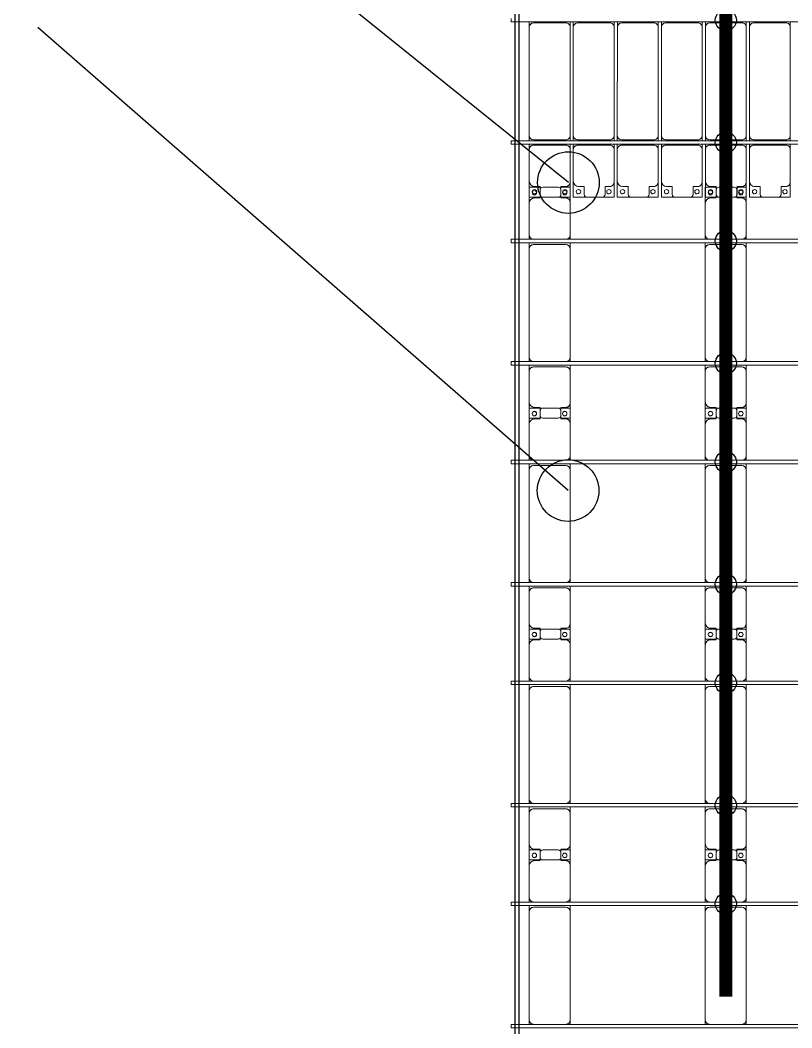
# Model space of a CAD drawing. Header units: millimetres. Extents: x -147246 to 112336, y -213734 to -86506.
# Drawn here: x -146131 to -137365, y -142295 to -130845 of the extents above; entities that cross this region are included whole.
import ezdxf

# ---------------------------------------------------------------- set-up
doc = ezdxf.new("R2010")
doc.units = ezdxf.units.MM
doc.layers.add('A-GENM', color=13, linetype='Continuous', lineweight=9)
doc.layers.add('S-BEAM', color=12, linetype='Continuous', lineweight=9)
for name, color, linetype in [('GC-BICH NEO', 6, 'Continuous'), ('GC-DAY NEO', 5, 'Continuous'), ('GC-HOP 40x60 GIA CUONG', 1, 'Continuous')]:
    doc.layers.add(name, color=color, linetype=linetype)

# ---------------------------------------------------------------- blocks, each defined once
blk = doc.blocks.new('Dầm C52 - Hộp 40x60-38180-BỐ TRÍ KHUNG KẾT CẤU BÈ PIN 05')
at = {"layer": 'S-BEAM', "color": 3, "lineweight": 25}
for p, q in [((-38420, 20), (38420, 20)), ((38420, -20), (-38420, -20))]:
    blk.add_line(p, q, dxfattribs=at)
blk = doc.blocks.new('Dải phao đi lại kèm đỡ invester - DẢI PHAO ĐI LẠI-14853-BỐ TRÍ KHUNG KẾT CẤU BÈ PIN 05')
at = {"layer": 'A-GENM', "color": 7}
for p, q in [((-242, 620), (-242, 681)), ((-242, 620), (-242, -610)), ((173, 670), (-192, 670)), ((223, 681), (223, 620)), ((223, -610), (223, 620)), ((258, 620), (258, 681)), ((258, 620), (258, -610)), ((673, 670), (308, 670)), ((723, 681), (723, 620)), ((723, -610), (723, 620)), ((758, 620), (758, 681)), ((758, 620), (758, -610)), ((1173, 670), (808, 670)), ((1223, 681), (1223, 620)), ((1223, -610), (1223, 620)), ((1258, 620), (1258, 681)), ((1258, 620), (1258, -610)), ((1673, 670), (1308, 670)), ((1723, 681), (1723, 620)), ((1723, -610), (1723, 620)), ((1758, 620), (1758, 681)), ((1758, 620), (1758, -610)), ((2173, 670), (1808, 670)), ((2223, 681), (2223, 620)), ((2223, -610), (2223, 620)), ((2258, 620), (2258, 681)), ((2258, 620), (2258, -610)), ((2673, 670), (2308, 670)), ((2723, 681), (2723, 620)), ((2723, -610), (2723, 620)), ((-242, -669), (-242, -610)), ((-192, -660), (173, -660)), ((223, -610), (223, -669)), ((258, -669), (258, -610)), ((308, -660), (673, -660)), ((723, -610), (723, -669)), ((758, -669), (758, -610)), ((808, -660), (1173, -660)), ((1223, -610), (1223, -669)), ((1258, -669), (1258, -610)), ((1308, -660), (1673, -660)), ((1723, -610), (1723, -669)), ((1758, -669), (1758, -610)), ((1808, -660), (2173, -660)), ((2223, -610), (2223, -669)), ((2258, -669), (2258, -610)), ((2308, -660), (2673, -660)), ((2723, -610), (2723, -669)), ((-242, -770), (-242, -709)), ((-242, -770), (-242, -1130)), ((173, -720), (-192, -720)), ((223, -709), (223, -770)), ((223, -1140), (223, -770)), ((258, -770), (258, -709)), ((258, -770), (258, -1130)), ((673, -720), (308, -720)), ((723, -709), (723, -770)), ((723, -1140), (723, -770)), ((758, -770), (758, -709)), ((758, -770), (758, -1130)), ((1173, -720), (808, -720)), ((1223, -709), (1223, -770)), ((1223, -1140), (1223, -770)), ((1258, -770), (1258, -709)), ((1258, -770), (1258, -1130)), ((1673, -720), (1308, -720)), ((1723, -709), (1723, -770)), ((1723, -1140), (1723, -770)), ((1758, -770), (1758, -709)), ((1758, -770), (1758, -1130)), ((2173, -720), (1808, -720)), ((2223, -709), (2223, -770)), ((2223, -1140), (2223, -770)), ((2258, -770), (2258, -709)), ((2258, -770), (2258, -1130)), ((2673, -720), (2308, -720)), ((2723, -709), (2723, -770)), ((2723, -1140), (2723, -770)), ((-242, -1312), (-242, -1130)), ((223, -1140), (223, -1312)), ((258, -1312), (258, -1130)), ((723, -1140), (723, -1312)), ((758, -1312), (758, -1130)), ((1223, -1140), (1223, -1312)), ((1258, -1312), (1258, -1130)), ((1723, -1140), (1723, -1312)), ((1758, -1312), (1758, -1130)), ((2223, -1140), (2223, -1312)), ((2258, -1312), (2258, -1130)), ((2723, -1140), (2723, -1312)), ((-182, -1190), (-118, -1190)), ((-118, -1190), (-118, -1282)), ((118, -1282), (118, -1190)), ((118, -1190), (173, -1190)), ((318, -1190), (382, -1190)), ((382, -1190), (382, -1282)), ((618, -1282), (618, -1190)), ((618, -1190), (673, -1190)), ((818, -1190), (882, -1190)), ((882, -1190), (882, -1282)), ((1118, -1282), (1118, -1190)), ((1118, -1190), (1173, -1190)), ((1318, -1190), (1382, -1190)), ((1382, -1190), (1382, -1282)), ((1618, -1282), (1618, -1190)), ((1618, -1190), (1673, -1190)), ((1818, -1190), (1882, -1190)), ((1882, -1190), (1882, -1282)), ((2118, -1282), (2118, -1190)), ((2118, -1190), (2173, -1190)), ((2318, -1190), (2382, -1190)), ((2382, -1190), (2382, -1282)), ((2618, -1282), (2618, -1190)), ((2618, -1190), (2673, -1190)), ((-118, -1312), (-242, -1312)), ((-88, -1312), (88, -1312)), ((223, -1312), (118, -1312)), ((412, -1312), (258, -1312)), ((412, -1312), (588, -1312)), ((723, -1312), (588, -1312)), ((912, -1312), (758, -1312)), ((912, -1312), (1088, -1312)), ((1223, -1312), (1088, -1312)), ((1412, -1312), (1258, -1312)), ((1412, -1312), (1588, -1312)), ((1723, -1312), (1588, -1312)), ((1882, -1312), (1758, -1312)), ((1912, -1312), (2088, -1312)), ((2223, -1312), (2118, -1312)), ((2412, -1312), (2258, -1312)), ((2412, -1312), (2588, -1312)), ((2723, -1312), (2588, -1312))]:
    blk.add_line(p, q, dxfattribs=at)
for centre, radius, start, end in [((-192, 620), 50, 90, 180), ((-192, 620), 50, 90, 165), ((173, 620), 50, 360, 90), ((173, 620), 50, 360, 90), ((308, 620), 50, 90, 180), ((308, 620), 50, 90, 165), ((673, 620), 50, 360, 90), ((673, 620), 50, 47.3435, 90), ((673, 620), 50, 360, 45), ((808, 620), 50, 90, 180), ((808, 620), 50, 90, 165), ((1173, 620), 50, 360, 90), ((1173, 620), 50, 360, 90), ((1308, 620), 50, 90, 180), ((1308, 620), 50, 90, 165), ((1673, 620), 50, 360, 90), ((1673, 620), 50, 360, 90), ((1808, 620), 50, 90, 180), ((1808, 620), 50, 90, 165), ((2173, 620), 50, 360, 90), ((2173, 620), 50, 360, 90), ((2308, 620), 50, 90, 180), ((2308, 620), 50, 90, 165), ((2673, 620), 50, 360, 90), ((2673, 620), 50, 360, 90), ((-192, -610), 50, 180, 270), ((-192, -610), 50, 180, 255), ((173, -610), 50, 270, 0), ((173, -610), 50, 315, 0), ((308, -610), 50, 180, 270), ((308, -610), 50, 180, 255), ((673, -610), 50, 270, 0), ((673, -610), 50, 315, 0), ((808, -610), 50, 180, 270), ((808, -610), 50, 180, 255), ((1173, -610), 50, 270, 0), ((1173, -610), 50, 315, 0), ((1308, -610), 50, 180, 270), ((1308, -610), 50, 180, 255), ((1673, -610), 50, 270, 0), ((1673, -610), 50, 315, 0), ((1808, -610), 50, 180, 270), ((1808, -610), 50, 180, 255), ((2173, -610), 50, 270, 0), ((2173, -610), 50, 315, 0), ((2308, -610), 50, 180, 270), ((2308, -610), 50, 180, 255), ((2673, -610), 50, 270, 0), ((2673, -610), 50, 315, 0), ((-192, -770), 50, 90, 180), ((-192, -770), 50, 90, 135), ((173, -770), 50, 360, 90), ((173, -770), 50, 45, 90), ((308, -770), 50, 90, 180), ((308, -770), 50, 90, 135), ((673, -770), 50, 360, 90), ((673, -770), 50, 47.3355, 90), ((808, -770), 50, 90, 180), ((808, -770), 50, 90, 135), ((1173, -770), 50, 360, 90), ((1173, -770), 50, 45, 90), ((1308, -770), 50, 90, 180), ((1308, -770), 50, 90, 135), ((1673, -770), 50, 360, 90), ((1673, -770), 50, 45, 90), ((1808, -770), 50, 90, 180), ((1808, -770), 50, 90, 135), ((2173, -770), 50, 360, 90), ((2173, -770), 50, 45, 90), ((2308, -770), 50, 90, 180), ((2308, -770), 50, 90, 135), ((2673, -770), 50, 360, 90), ((2673, -770), 50, 45, 90), ((-182, -1130), 60, 180, 270), ((173, -1140), 50, 270, 360), ((318, -1130), 60, 180, 270), ((673, -1140), 50, 270, 360), ((818, -1130), 60, 180, 270), ((1173, -1140), 50, 270, 360), ((1318, -1130), 60, 180, 270), ((1673, -1140), 50, 270, 360), ((1818, -1130), 60, 180, 270), ((2173, -1140), 50, 270, 360), ((2318, -1130), 60, 180, 270), ((2673, -1140), 50, 270, 360), ((-182, -1130), 60, 240, 270), ((-183, -1249), 25, 90, 270), ((-183, -1249), 25, 270, 90), ((162, -1249), 25, 90, 270), ((162, -1249), 25, 270, 90), ((173, -1140), 50, 270, 315), ((318, -1130), 60, 240, 270), ((317, -1249), 25, 90, 270), ((317, -1249), 25, 270, 90), ((662, -1249), 25, 90, 270), ((662, -1249), 25, 165, 180), ((662, -1249), 25, 270, 90), ((673, -1140), 50, 270, 312.6671), ((818, -1130), 60, 240, 270), ((817, -1249), 25, 90, 270), ((817, -1249), 25, 270, 90), ((1162, -1249), 25, 90, 270), ((1162, -1249), 25, 165, 180), ((1162, -1249), 25, 270, 90), ((1173, -1140), 50, 270, 315), ((1318, -1130), 60, 240, 270), ((1317, -1249), 25, 90, 270), ((1317, -1249), 25, 270, 90), ((1662, -1249), 25, 90, 270), ((1662, -1249), 25, 165, 180), ((1662, -1249), 25, 270, 90), ((1673, -1140), 50, 270, 315), ((1818, -1130), 60, 240, 270), ((1817, -1249), 25, 90, 270), ((1817, -1249), 25, 270, 90), ((2162, -1249), 25, 90, 270), ((2162, -1249), 25, 270, 90), ((2173, -1140), 50, 270, 315), ((2318, -1130), 60, 240, 270), ((2317, -1249), 25, 90, 270), ((2317, -1249), 25, 270, 90), ((2662, -1249), 25, 90, 270), ((2662, -1249), 25, 165, 180), ((2662, -1249), 25, 270, 90), ((2673, -1140), 50, 270, 315), ((-88, -1282), 30, 180, 270), ((88, -1282), 30, 270, 0), ((412, -1282), 30, 180, 270), ((412, -1282), 30, 210, 270), ((588, -1282), 30, 270, 0), ((588, -1282), 30, 270, 330), ((912, -1282), 30, 180, 270), ((912, -1282), 30, 210, 270), ((1088, -1282), 30, 270, 0), ((1088, -1282), 30, 270, 330), ((1412, -1282), 30, 180, 270), ((1412, -1282), 30, 210, 270), ((1588, -1282), 30, 270, 0), ((1588, -1282), 30, 270, 330), ((1912, -1282), 30, 180, 270), ((2088, -1282), 30, 270, 0), ((2412, -1282), 30, 180, 270), ((2412, -1282), 30, 210, 270), ((2588, -1282), 30, 270, 0), ((2588, -1282), 30, 270, 330)]:
    blk.add_arc(centre, radius, start, end, dxfattribs=at)
blk = doc.blocks.new('Dầm C52 - Dầm C52-18775-BỐ TRÍ KHUNG KẾT CẤU BÈ PIN 05')
at = {"layer": 'S-BEAM', "color": 1}
for p, q in [((-74474, 20), (74474, 20)), ((74474, 20), (74474, -20))]:
    blk.add_line(p, q, dxfattribs=at)
blk = doc.blocks.new('Dầm C52 - Dầm C52-18776-BỐ TRÍ KHUNG KẾT CẤU BÈ PIN 05')
at = {"layer": 'S-BEAM', "color": 1}
for p, q in [((-74474, 20), (74474, 20)), ((74474, 20), (74474, -20)), ((74474, -20), (-74474, -20))]:
    blk.add_line(p, q, dxfattribs=at)
blk = doc.blocks.new('Dầm C52 - Dầm C52-18777-BỐ TRÍ KHUNG KẾT CẤU BÈ PIN 05')
at = {"layer": 'S-BEAM', "color": 1}
for p, q in [((-74474, 20), (74474, 20)), ((74474, 20), (74474, -20)), ((74474, -20), (-74474, -20))]:
    blk.add_line(p, q, dxfattribs=at)
blk = doc.blocks.new('Dầm C52 - Dầm C52-18778-BỐ TRÍ KHUNG KẾT CẤU BÈ PIN 05')
at = {"layer": 'S-BEAM', "color": 1}
for p, q in [((-74474, 20), (74474, 20)), ((74474, 20), (74474, -20)), ((74474, -20), (-74474, -20))]:
    blk.add_line(p, q, dxfattribs=at)
blk = doc.blocks.new('Dầm C52 - Dầm C52-18779-BỐ TRÍ KHUNG KẾT CẤU BÈ PIN 05')
at = {"layer": 'S-BEAM', "color": 1}
for p, q in [((-74474, 20), (74474, 20)), ((74474, 20), (74474, -20)), ((74474, -20), (-74474, -20))]:
    blk.add_line(p, q, dxfattribs=at)
blk = doc.blocks.new('Dầm C52 - Dầm C52-18780-BỐ TRÍ KHUNG KẾT CẤU BÈ PIN 05')
at = {"layer": 'S-BEAM', "color": 1}
for p, q in [((-74474, 20), (74474, 20)), ((74474, 20), (74474, -20)), ((74474, -20), (-74474, -20))]:
    blk.add_line(p, q, dxfattribs=at)
blk = doc.blocks.new('Dai phao do pin - DẢI PHAO ĐỠ PIN-35822-BỐ TRÍ KHUNG KẾT CẤU BÈ PIN 05')
at = {"layer": 'A-GENM', "color": 7}
for p, q in [((24430, 242), (24480, 242)), ((25710, 242), (24480, 242)), ((25710, 242), (25780, 242)), ((25820, 242), (25870, 242)), ((26230, 242), (25870, 242)), ((26230, 242), (26412, 242)), ((26298, 242), (26480, 242)), ((26298, 118), (26298, 242)), ((26412, 242), (26412, 118)), ((26830, 242), (26480, 242)), ((26830, 242), (26899, 242)), ((26940, 242), (26990, 242)), ((28220, 242), (26990, 242)), ((28220, 242), (28290, 242)), ((28330, 242), (28380, 242)), ((28740, 242), (28380, 242)), ((28740, 242), (28922, 242)), ((28808, 242), (28990, 242)), ((28808, 118), (28808, 242)), ((28922, 242), (28922, 118)), ((29340, 242), (28990, 242)), ((29340, 242), (29410, 242)), ((29450, 242), (29500, 242)), ((30730, 242), (29500, 242)), ((30730, 242), (30800, 242)), ((30840, 242), (30890, 242)), ((31250, 242), (30890, 242)), ((31250, 242), (31432, 242)), ((31318, 242), (31500, 242)), ((31318, 118), (31318, 242)), ((31432, 242), (31432, 118)), ((31850, 242), (31500, 242)), ((31850, 242), (31920, 242)), ((31960, 242), (32010, 242)), ((33240, 242), (32010, 242)), ((33240, 242), (33310, 242)), ((33350, 242), (33400, 242)), ((33760, 242), (33400, 242)), ((33760, 242), (33942, 242)), ((33942, 242), (33942, 118)), ((25760, -173), (25760, 192)), ((26290, 118), (26290, 182)), ((26382, 118), (26290, 118)), ((26420, 118), (26328, 118)), ((26420, 182), (26420, 118)), ((26880, -173), (26880, 192)), ((28270, -173), (28270, 192)), ((28800, 118), (28800, 182)), ((28892, 118), (28800, 118)), ((28930, 118), (28838, 118)), ((28930, 182), (28930, 118)), ((29390, -173), (29390, 192)), ((30780, -173), (30780, 192)), ((31310, 118), (31310, 182)), ((31402, 118), (31310, 118)), ((31440, 118), (31348, 118)), ((31440, 182), (31440, 118)), ((31900, -173), (31900, 192)), ((33290, -173), (33290, 192)), ((33820, 118), (33820, 182)), ((33912, 118), (33820, 118)), ((26298, 88), (26298, -88)), ((26412, -88), (26412, 88)), ((28808, 88), (28808, -88)), ((28922, -88), (28922, 88)), ((31318, 88), (31318, -88)), ((31432, -88), (31432, 88)), ((33942, -88), (33942, 88)), ((24480, -223), (24430, -223)), ((24480, -223), (25710, -223)), ((25780, -223), (25710, -223)), ((25870, -223), (25820, -223)), ((25870, -223), (26240, -223)), ((26412, -223), (26240, -223)), ((26290, -173), (26290, -118)), ((26290, -118), (26382, -118)), ((26298, -223), (26298, -118)), ((26470, -223), (26298, -223)), ((26328, -118), (26420, -118)), ((26412, -118), (26412, -223)), ((26420, -118), (26420, -173)), ((26470, -223), (26830, -223)), ((26899, -223), (26830, -223)), ((26990, -223), (26940, -223)), ((26990, -223), (28220, -223)), ((28290, -223), (28220, -223)), ((28380, -223), (28330, -223)), ((28380, -223), (28750, -223)), ((28922, -223), (28750, -223)), ((28800, -173), (28800, -118)), ((28800, -118), (28892, -118)), ((28808, -223), (28808, -118)), ((28980, -223), (28808, -223)), ((28838, -118), (28930, -118)), ((28922, -118), (28922, -223)), ((28930, -118), (28930, -173)), ((28980, -223), (29340, -223)), ((29410, -223), (29340, -223)), ((29500, -223), (29450, -223)), ((29500, -223), (30730, -223)), ((30800, -223), (30730, -223)), ((30890, -223), (30840, -223)), ((30890, -223), (31260, -223)), ((31432, -223), (31260, -223)), ((31310, -173), (31310, -118)), ((31310, -118), (31402, -118)), ((31318, -223), (31318, -118)), ((31490, -223), (31318, -223)), ((31348, -118), (31440, -118)), ((31432, -118), (31432, -223)), ((31440, -118), (31440, -173)), ((31490, -223), (31850, -223)), ((31920, -223), (31850, -223)), ((32010, -223), (31960, -223)), ((32010, -223), (33240, -223)), ((33310, -223), (33240, -223)), ((33400, -223), (33350, -223)), ((33400, -223), (33770, -223)), ((33942, -223), (33770, -223)), ((33820, -173), (33820, -118)), ((33820, -118), (33912, -118)), ((33942, -118), (33942, -223))]:
    blk.add_line(p, q, dxfattribs=at)
for centre, radius, start, end in [((24480, 192), 50, 90, 173.0595), ((24480, 192), 50, 105, 173.0595), ((25710, 192), 50, 360, 90), ((25710, 192), 50, 15, 90), ((25870, 192), 50, 90, 173.0595), ((26230, 182), 60, 0, 90), ((26480, 182), 60, 90, 180), ((26830, 192), 50, 360, 90), ((26990, 192), 50, 90, 173.0595), ((26990, 192), 50, 105, 173.0595), ((28220, 192), 50, 0, 90), ((28220, 192), 50, 15, 90), ((28380, 192), 50, 90, 173.0595), ((28740, 182), 60, 360, 90), ((28990, 182), 60, 90, 180), ((29340, 192), 50, 0, 90), ((29500, 192), 50, 90, 173.0595), ((29500, 192), 50, 105, 173.0595), ((30730, 192), 50, 0, 90), ((30730, 192), 50, 15, 90), ((30890, 192), 50, 90, 173.0595), ((31250, 182), 60, 360, 90), ((31500, 182), 60, 90, 180), ((31850, 192), 50, 0, 90), ((32010, 192), 50, 90, 173.0595), ((32010, 192), 50, 105, 173.0595), ((33240, 192), 50, 360, 90), ((33240, 192), 50, 15, 90), ((33400, 192), 50, 90, 173.0595), ((33760, 182), 60, 360, 90), ((25870, 192), 50, 135, 173.0595), ((26230, 182), 60, 0, 30), ((26328, 88), 30, 90, 180), ((26349, 183), 25, 360, 180), ((26349, 183), 25, 180, 0), ((26351, 183), 25, 0, 180), ((26351, 183), 25, 180, 0), ((26382, 88), 30, 360, 90), ((26480, 182), 60, 150, 180), ((26830, 192), 50, 360, 45), ((28380, 192), 50, 135, 173.0595), ((28740, 182), 60, 360, 30), ((28838, 88), 30, 90, 180), ((28859, 183), 25, 360, 180), ((28859, 183), 25, 180, 0), ((28861, 183), 25, 0, 180), ((28861, 183), 25, 180, 360), ((28892, 88), 30, 0, 90), ((28990, 182), 60, 150, 180), ((29340, 192), 50, 0, 45), ((30890, 192), 50, 135, 173.0595), ((31250, 182), 60, 360, 30), ((31348, 88), 30, 90, 180), ((31369, 183), 25, 360, 180), ((31369, 183), 25, 180, 360), ((31371, 183), 25, 0, 180), ((31371, 183), 25, 180, 0), ((31402, 88), 30, 0, 90), ((31500, 182), 60, 150, 180), ((31850, 192), 50, 0, 45), ((33400, 192), 50, 135, 173.0595), ((33760, 182), 60, 360, 30), ((33879, 183), 25, 0, 180), ((33879, 183), 25, 180, 0), ((33912, 88), 30, 360, 90), ((26328, -88), 30, 180, 270), ((26382, -88), 30, 270, 0), ((28838, -88), 30, 180, 270), ((28892, -88), 30, 270, 360), ((31348, -88), 30, 180, 270), ((31402, -88), 30, 270, 0), ((33912, -88), 30, 270, 360), ((24480, -173), 50, 186.9405, 270), ((24480, -173), 50, 186.9405, 270), ((25710, -173), 50, 270, 360), ((25710, -173), 50, 285, 360), ((25870, -173), 50, 186.9405, 270), ((25870, -173), 50, 186.9405, 225), ((26240, -173), 50, 270, 0), ((26240, -173), 50, 315, 0), ((26349, -162), 25, 360, 180), ((26349, -162), 25, 180, 360), ((26351, -162), 25, 360, 180), ((26351, -162), 25, 180, 360), ((26470, -173), 50, 180, 270), ((26470, -173), 50, 180, 225), ((26830, -173), 50, 270, 0), ((26830, -173), 50, 315, 360), ((26990, -173), 50, 186.9405, 270), ((26990, -173), 50, 186.9405, 270), ((28220, -173), 50, 270, 360), ((28220, -173), 50, 285, 360), ((28380, -173), 50, 186.9405, 270), ((28380, -173), 50, 186.9405, 225), ((28750, -173), 50, 270, 360), ((28750, -173), 50, 315, 0), ((28859, -162), 25, 360, 180), ((28859, -162), 25, 180, 360), ((28861, -162), 25, 0, 180), ((28861, -162), 25, 180, 360), ((28980, -173), 50, 180, 270), ((28980, -173), 50, 180, 225), ((29340, -173), 50, 270, 360), ((29340, -173), 50, 315, 360), ((29500, -173), 50, 186.9405, 270), ((29500, -173), 50, 186.9405, 270), ((30730, -173), 50, 270, 0), ((30730, -173), 50, 285, 0), ((30890, -173), 50, 186.9405, 270), ((30890, -173), 50, 186.9405, 225), ((31260, -173), 50, 270, 360), ((31260, -173), 50, 315, 0), ((31369, -162), 25, 360, 180), ((31369, -162), 25, 180, 360), ((31371, -162), 25, 360, 180), ((31371, -162), 25, 180, 0), ((31490, -173), 50, 180, 270), ((31490, -173), 50, 180, 225), ((31850, -173), 50, 270, 0), ((31850, -173), 50, 315, 0), ((32010, -173), 50, 186.9405, 270), ((32010, -173), 50, 186.9405, 270), ((33240, -173), 50, 270, 0), ((33240, -173), 50, 285, 0), ((33400, -173), 50, 186.9405, 270), ((33400, -173), 50, 186.9405, 225), ((33770, -173), 50, 270, 360), ((33770, -173), 50, 315, 360), ((33879, -162), 25, 0, 180), ((33879, -162), 25, 180, 0)]:
    blk.add_arc(centre, radius, start, end, dxfattribs=at)
blk = doc.blocks.new('Dai phao do pin - DẢI PHAO ĐỠ PIN-35853-BỐ TRÍ KHUNG KẾT CẤU BÈ PIN 05')
at = {"layer": 'A-GENM', "color": 7}
for p, q in [((24430, 242), (24480, 242)), ((25710, 242), (24480, 242)), ((25710, 242), (25780, 242)), ((25820, 242), (25870, 242)), ((26230, 242), (25870, 242)), ((26230, 242), (26412, 242)), ((26298, 242), (26480, 242)), ((26298, 118), (26298, 242)), ((26412, 242), (26412, 118)), ((26830, 242), (26480, 242)), ((26830, 242), (26899, 242)), ((26940, 242), (26990, 242)), ((28220, 242), (26990, 242)), ((28220, 242), (28290, 242)), ((28330, 242), (28380, 242)), ((28740, 242), (28380, 242)), ((28740, 242), (28922, 242)), ((28808, 242), (28990, 242)), ((28808, 118), (28808, 242)), ((28922, 242), (28922, 118)), ((29340, 242), (28990, 242)), ((29340, 242), (29410, 242)), ((29450, 242), (29500, 242)), ((30730, 242), (29500, 242)), ((30730, 242), (30800, 242)), ((30840, 242), (30890, 242)), ((31250, 242), (30890, 242)), ((31250, 242), (31432, 242)), ((31318, 242), (31500, 242)), ((31318, 118), (31318, 242)), ((31432, 242), (31432, 118)), ((31850, 242), (31500, 242)), ((31850, 242), (31920, 242)), ((31960, 242), (32010, 242)), ((33240, 242), (32010, 242)), ((33240, 242), (33310, 242)), ((33350, 242), (33400, 242)), ((33760, 242), (33400, 242)), ((33760, 242), (33942, 242)), ((33942, 242), (33942, 118)), ((25760, -173), (25760, 192)), ((26290, 118), (26290, 182)), ((26382, 118), (26290, 118)), ((26420, 118), (26328, 118)), ((26420, 182), (26420, 118)), ((26880, -173), (26880, 192)), ((28270, -173), (28270, 192)), ((28800, 118), (28800, 182)), ((28892, 118), (28800, 118)), ((28930, 118), (28838, 118)), ((28930, 182), (28930, 118)), ((29390, -173), (29390, 192)), ((30780, -173), (30780, 192)), ((31310, 118), (31310, 182)), ((31402, 118), (31310, 118)), ((31440, 118), (31348, 118)), ((31440, 182), (31440, 118)), ((31900, -173), (31900, 192)), ((33290, -173), (33290, 192)), ((33820, 118), (33820, 182)), ((33912, 118), (33820, 118)), ((26298, 88), (26298, -88)), ((26412, -88), (26412, 88)), ((28808, 88), (28808, -88)), ((28922, -88), (28922, 88)), ((31318, 88), (31318, -88)), ((31432, -88), (31432, 88)), ((33942, -88), (33942, 88)), ((24480, -223), (24430, -223)), ((24480, -223), (25710, -223)), ((25780, -223), (25710, -223)), ((25870, -223), (25820, -223)), ((25870, -223), (26240, -223)), ((26412, -223), (26240, -223)), ((26290, -173), (26290, -118)), ((26290, -118), (26382, -118)), ((26298, -223), (26298, -118)), ((26470, -223), (26298, -223)), ((26328, -118), (26420, -118)), ((26412, -118), (26412, -223)), ((26420, -118), (26420, -173)), ((26470, -223), (26830, -223)), ((26899, -223), (26830, -223)), ((26990, -223), (26940, -223)), ((26990, -223), (28220, -223)), ((28290, -223), (28220, -223)), ((28380, -223), (28330, -223)), ((28380, -223), (28750, -223)), ((28922, -223), (28750, -223)), ((28800, -173), (28800, -118)), ((28800, -118), (28892, -118)), ((28808, -223), (28808, -118)), ((28980, -223), (28808, -223)), ((28838, -118), (28930, -118)), ((28922, -118), (28922, -223)), ((28930, -118), (28930, -173)), ((28980, -223), (29340, -223)), ((29410, -223), (29340, -223)), ((29500, -223), (29450, -223)), ((29500, -223), (30730, -223)), ((30800, -223), (30730, -223)), ((30890, -223), (30840, -223)), ((30890, -223), (31260, -223)), ((31432, -223), (31260, -223)), ((31310, -173), (31310, -118)), ((31310, -118), (31402, -118)), ((31318, -223), (31318, -118)), ((31490, -223), (31318, -223)), ((31348, -118), (31440, -118)), ((31432, -118), (31432, -223)), ((31440, -118), (31440, -173)), ((31490, -223), (31850, -223)), ((31920, -223), (31850, -223)), ((32010, -223), (31960, -223)), ((32010, -223), (33240, -223)), ((33310, -223), (33240, -223)), ((33400, -223), (33350, -223)), ((33400, -223), (33770, -223)), ((33942, -223), (33770, -223)), ((33820, -173), (33820, -118)), ((33820, -118), (33912, -118)), ((33942, -118), (33942, -223))]:
    blk.add_line(p, q, dxfattribs=at)
for centre, radius, start, end in [((24480, 192), 50, 90, 173.0595), ((24480, 192), 50, 105, 173.0595), ((25710, 192), 50, 360, 90), ((25710, 192), 50, 15, 90), ((25870, 192), 50, 90, 173.0595), ((26230, 182), 60, 0, 90), ((26480, 182), 60, 90, 180), ((26830, 192), 50, 360, 90), ((26990, 192), 50, 90, 173.0595), ((26990, 192), 50, 105, 173.0595), ((28220, 192), 50, 0, 90), ((28220, 192), 50, 15, 90), ((28380, 192), 50, 90, 173.0595), ((28740, 182), 60, 360, 90), ((28990, 182), 60, 90, 180), ((29340, 192), 50, 0, 90), ((29500, 192), 50, 90, 173.0595), ((29500, 192), 50, 105, 173.0595), ((30730, 192), 50, 0, 90), ((30730, 192), 50, 15, 90), ((30890, 192), 50, 90, 173.0595), ((31250, 182), 60, 360, 90), ((31500, 182), 60, 90, 180), ((31850, 192), 50, 0, 90), ((32010, 192), 50, 90, 173.0595), ((32010, 192), 50, 105, 173.0595), ((33240, 192), 50, 360, 90), ((33240, 192), 50, 15, 90), ((33400, 192), 50, 90, 173.0595), ((33760, 182), 60, 360, 90), ((25870, 192), 50, 135, 173.0595), ((26230, 182), 60, 0, 30), ((26328, 88), 30, 90, 180), ((26349, 183), 25, 360, 180), ((26349, 183), 25, 180, 0), ((26351, 183), 25, 0, 180), ((26351, 183), 25, 180, 0), ((26382, 88), 30, 360, 90), ((26480, 182), 60, 150, 180), ((26830, 192), 50, 360, 45), ((28380, 192), 50, 135, 173.0595), ((28740, 182), 60, 360, 30), ((28838, 88), 30, 90, 180), ((28859, 183), 25, 360, 180), ((28859, 183), 25, 180, 0), ((28861, 183), 25, 0, 180), ((28861, 183), 25, 180, 360), ((28892, 88), 30, 0, 90), ((28990, 182), 60, 150, 180), ((29340, 192), 50, 0, 45), ((30890, 192), 50, 135, 173.0595), ((31250, 182), 60, 360, 30), ((31348, 88), 30, 90, 180), ((31369, 183), 25, 360, 180), ((31369, 183), 25, 180, 360), ((31371, 183), 25, 0, 180), ((31371, 183), 25, 180, 0), ((31402, 88), 30, 0, 90), ((31500, 182), 60, 150, 180), ((31850, 192), 50, 0, 45), ((33400, 192), 50, 135, 173.0595), ((33760, 182), 60, 360, 30), ((33879, 183), 25, 0, 180), ((33879, 183), 25, 180, 0), ((33912, 88), 30, 360, 90), ((26328, -88), 30, 180, 270), ((26382, -88), 30, 270, 0), ((28838, -88), 30, 180, 270), ((28892, -88), 30, 270, 360), ((31348, -88), 30, 180, 270), ((31402, -88), 30, 270, 0), ((33912, -88), 30, 270, 360), ((24480, -173), 50, 186.9405, 270), ((24480, -173), 50, 186.9405, 270), ((25710, -173), 50, 270, 360), ((25710, -173), 50, 285, 360), ((25870, -173), 50, 186.9405, 270), ((25870, -173), 50, 186.9405, 225), ((26240, -173), 50, 270, 0), ((26240, -173), 50, 315, 0), ((26349, -162), 25, 360, 180), ((26349, -162), 25, 180, 360), ((26351, -162), 25, 360, 180), ((26351, -162), 25, 180, 360), ((26470, -173), 50, 180, 270), ((26470, -173), 50, 180, 225), ((26830, -173), 50, 270, 0), ((26830, -173), 50, 315, 360), ((26990, -173), 50, 186.9405, 270), ((26990, -173), 50, 186.9405, 270), ((28220, -173), 50, 270, 360), ((28220, -173), 50, 285, 360), ((28380, -173), 50, 186.9405, 270), ((28380, -173), 50, 186.9405, 225), ((28750, -173), 50, 270, 360), ((28750, -173), 50, 315, 0), ((28859, -162), 25, 360, 180), ((28859, -162), 25, 180, 360), ((28861, -162), 25, 0, 180), ((28861, -162), 25, 180, 360), ((28980, -173), 50, 180, 270), ((28980, -173), 50, 180, 225), ((29340, -173), 50, 270, 360), ((29340, -173), 50, 315, 360), ((29500, -173), 50, 186.9405, 270), ((29500, -173), 50, 186.9405, 270), ((30730, -173), 50, 270, 0), ((30730, -173), 50, 285, 0), ((30890, -173), 50, 186.9405, 270), ((30890, -173), 50, 186.9405, 225), ((31260, -173), 50, 270, 360), ((31260, -173), 50, 315, 0), ((31369, -162), 25, 360, 180), ((31369, -162), 25, 180, 360), ((31371, -162), 25, 360, 180), ((31371, -162), 25, 180, 0), ((31490, -173), 50, 180, 270), ((31490, -173), 50, 180, 225), ((31850, -173), 50, 270, 0), ((31850, -173), 50, 315, 0), ((32010, -173), 50, 186.9405, 270), ((32010, -173), 50, 186.9405, 270), ((33240, -173), 50, 270, 0), ((33240, -173), 50, 285, 0), ((33400, -173), 50, 186.9405, 270), ((33400, -173), 50, 186.9405, 225), ((33770, -173), 50, 270, 360), ((33770, -173), 50, 315, 360), ((33879, -162), 25, 0, 180), ((33879, -162), 25, 180, 0)]:
    blk.add_arc(centre, radius, start, end, dxfattribs=at)
blk = doc.blocks.new('HOBANMONG_BEPIN 5_rvt-1-BỐ TRÍ KHUNG KẾT CẤU BÈ PIN 05')
at = {"layer": 'A-GENM', "color": 3, "lineweight": 25}
for name, p, rotation in [('Dải phao đi lại kèm đỡ invester - DẢI PHAO ĐI LẠI-14853-BỐ TRÍ KHUNG KẾT CẤU BÈ PIN 05', (-140105, -131545), 359.9997710135151), ('Dai phao do pin - DẢI PHAO ĐỠ PIN-35822-BỐ TRÍ KHUNG KẾT CẤU BÈ PIN 05', (-140106, -166685), 89.99977101252024), ('Dai phao do pin - DẢI PHAO ĐỠ PIN-35853-BỐ TRÍ KHUNG KẾT CẤU BÈ PIN 05', (-138106, -166685), 89.99977101252024)]:
    blk.add_blockref(name, p, dxfattribs=dict(at, rotation=rotation))
at = {"layer": 'S-BEAM', "color": 3, "lineweight": 25}
for name, p, rotation in [('Dầm C52 - Hộp 40x60-38180-BỐ TRÍ KHUNG KẾT CẤU BÈ PIN 05', (-140486, -130974), 269.9997710125197), ('Dầm C52 - Dầm C52-18775-BỐ TRÍ KHUNG KẾT CẤU BÈ PIN 05', (-66080, -130845), 179.9997710135151), ('Dầm C52 - Dầm C52-18776-BỐ TRÍ KHUNG KẾT CẤU BÈ PIN 05', (-66080, -132235), 179.9997710135151), ('Dầm C52 - Dầm C52-18776-BỐ TRÍ KHUNG KẾT CẤU BÈ PIN 05', (-66080, -133355), 179.9997710135151), ('Dầm C52 - Dầm C52-18777-BỐ TRÍ KHUNG KẾT CẤU BÈ PIN 05', (-66080, -134745), 179.9997710135151), ('Dầm C52 - Dầm C52-18777-BỐ TRÍ KHUNG KẾT CẤU BÈ PIN 05', (-66080, -135865), 179.9997710135151), ('Dầm C52 - Dầm C52-18778-BỐ TRÍ KHUNG KẾT CẤU BÈ PIN 05', (-66080, -137255), 179.9997710135151), ('Dầm C52 - Dầm C52-18778-BỐ TRÍ KHUNG KẾT CẤU BÈ PIN 05', (-66080, -138375), 179.9997710135151), ('Dầm C52 - Dầm C52-18779-BỐ TRÍ KHUNG KẾT CẤU BÈ PIN 05', (-66080, -139765), 179.9997710135151), ('Dầm C52 - Dầm C52-18779-BỐ TRÍ KHUNG KẾT CẤU BÈ PIN 05', (-66080, -140885), 179.9997710135151), ('Dầm C52 - Dầm C52-18780-BỐ TRÍ KHUNG KẾT CẤU BÈ PIN 05', (-66080, -142275), 179.9997710135151)]:
    blk.add_blockref(name, p, dxfattribs=dict(at, rotation=rotation))

msp = doc.modelspace()

# ---------------------------------------------------------------- linework, layer by layer
at = {"layer": 'GC-BICH NEO'}
for centre in [(-139903, -132690), (-139906, -136190)]:
    msp.add_circle(centre, 350, dxfattribs=at)
at = {"layer": 'GC-DAY NEO'}
for p, q in [((-139903, -132690), (-146131, -127668)), ((-139906, -136190), (-145932, -130928))]:
    msp.add_line(p, q, dxfattribs=at)
at = {"layer": 'GC-HOP 40x60 GIA CUONG', "const_width": 150}
msp.add_lwpolyline([(-138115, -141940), (-138115, -126940)], dxfattribs=at)
at = {"layer": 'GC-HOP 40x60 GIA CUONG'}
for centre in [(-138115, -130845), (-138115, -132235), (-138115, -133355), (-138115, -134745), (-138115, -135865), (-138115, -137255), (-138115, -138375), (-138115, -139765), (-138115, -140885)]:
    msp.add_circle(centre, 120, dxfattribs=at)

# ---------------------------------------------------------------- block references
at = {"lineweight": 5}
msp.add_blockref('HOBANMONG_BEPIN 5_rvt-1-BỐ TRÍ KHUNG KẾT CẤU BÈ PIN 05', (0, 0), dxfattribs=at)

doc.saveas('drawing.dxf')
